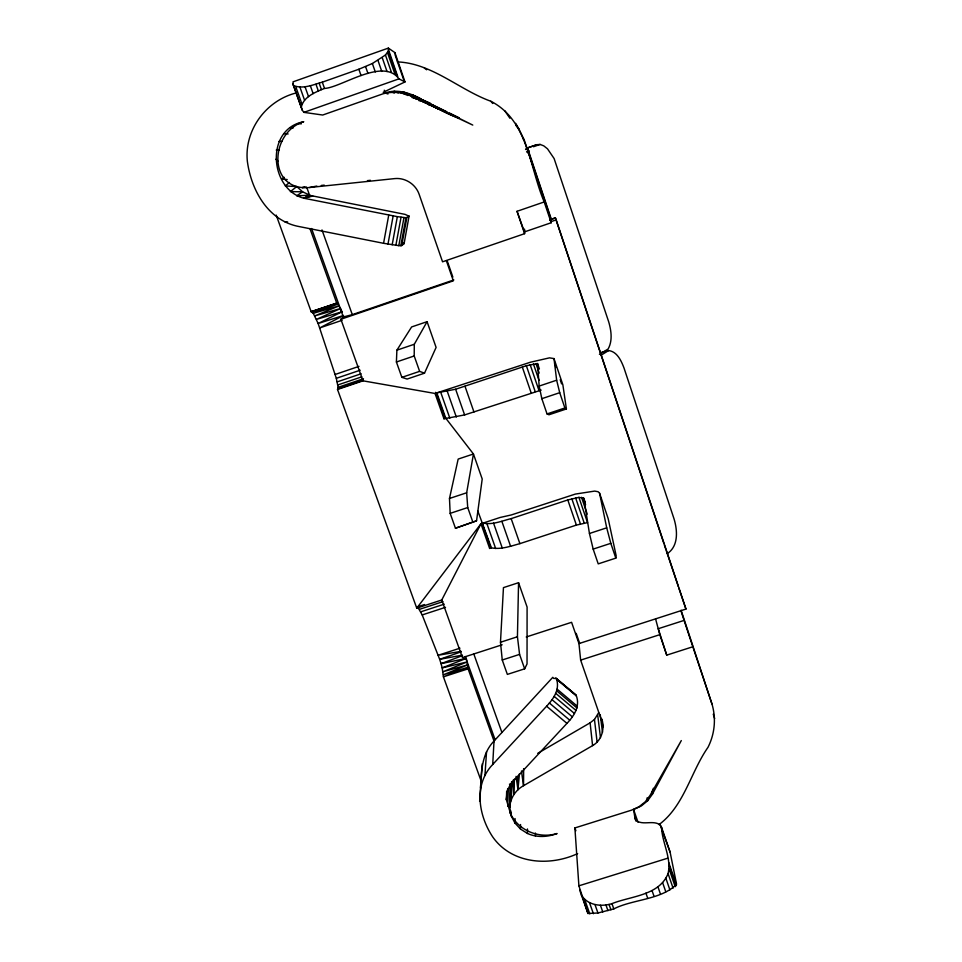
<?xml version="1.0" encoding="UTF-8"?>
<svg xmlns="http://www.w3.org/2000/svg" width="962" height="962" viewBox="0 0 962 962"><rect width="100%" height="100%" fill="white"/><g stroke="black" fill="none" stroke-linecap="round" stroke-linejoin="round"><path stroke-width="1.44" d="M510.485 785.004L509.824 807.214L510.557 813.72C518.578 830.759 539.333 838.972 557.094 833.525C547.594 837.12 536.88 837.77 527.477 833.477L527.477 828.979M510.606 790.656L510.618 784.896M523.653 768.626L523.544 785.701C515.668 789.994 510.197 798.183 509.824 807.214L510.545 783.994M424.495 373.184L419.636 371.356L414.201 355.976L414.297 344.264L427.08 321.681L436.099 347.414L424.495 373.184L407.13 379.052L401.863 377.357L396.404 362.001L396.885 350.18L411.616 326.948L427.08 321.681M527.477 833.477L520.502 829.052L520.55 824.542M520.502 829.052L514.971 823.075L515.055 818.566M524.663 668.831L519.576 654.388L517.436 636.76L518.554 582.695L503.451 587.626L500.48 642.255L502.248 659.992L507.359 674.398L524.663 668.831L527.032 663.948L527.092 607.046L518.554 582.695M514.971 823.075L511.243 815.956L511.315 812.986M511.123 791.87L511.303 784.583M581.325 894.925C587.409 905.362 601.31 907.058 611.964 903.643C630.735 896.031 659.211 895.718 668.061 873.58C671.765 858.092 662.072 842.724 661.543 827.248L660.221 824.963C653.114 819.744 643.289 825.709 636.195 820.526L634.992 818.313L633.585 809.523L641.197 806.036L647.618 800.817L652.404 794.215L681.3 740.572L649.987 795.502L645.213 801.827L638.924 806.817L631.529 810.16L574.891 827.933L578.896 885.822L587.926 913.467L597.955 912.998L613.816 908.91C632.142 899.338 661.7 899.867 676.551 884.162L670.105 852.14L661.543 827.248M506.661 791.221L506.409 799.843L511.243 815.956M507.78 806.336L508.309 788.756M289.466 182.503L285.305 185.943L296.765 186.568L302.585 191.799L310.618 195.539L405.086 214.382L409.175 216.258L405.964 217.749L397.354 216.654L303.8 198.22C269.504 189.129 264.899 128.92 303.751 121.705C269.564 132.155 267.099 191.534 309.548 187.506L394.877 178.583C405.363 177.561 415.62 184.283 419.095 194.168L442.556 261.808L524.591 233.682L524.687 230.676M512.361 781.384L510.87 800.733L511.507 781.962M550.456 220.057L550.06 218.939L551.202 222.739L524.446 231.914L524.555 229.088M514.466 779.028L513.648 794.732L513.347 779.881M577.645 853.607C549.386 866.69 511.832 864.092 492.736 836.964C478.487 815.535 473.364 784.643 492.712 764.489L494.023 741.053L552.789 677.32L553.643 678.414L556.313 678.414L576.07 695.141C580.543 705.952 574.158 715.896 566.943 723.376L512.999 781.433L509.102 786.94L506.854 793.217L506.409 799.843L507.72 788.515M494.023 741.053C478.354 757.286 482.022 780.903 479.617 801.37M484.932 775.552L486.544 751.731M441.931 599.939L416.762 608.152L337.518 389.466L338.119 387.325L336.315 378.306L318.145 323.509L313.251 313.299L311.171 311.688L276.19 215.091M480.471 788.131L482.251 763.864M521.44 770.959L523.544 785.701L592.58 745.622C601.683 740.512 604.761 729.208 602.032 719.54M681.108 610.233L711.916 703.847C716.281 718.313 714.814 733.85 707.996 747.318C690.716 772.041 684.162 805.928 659.042 824.578M516.053 776.382L517.965 789.61L519.456 773.701M477.849 511.062L491.414 547.859L490.524 547.33L481.854 522.727C491.522 525.553 501.767 520.911 511.159 518.614L567.796 499.951L578.908 497.366L587.517 522.606L576.394 525.096L519.889 543.638C510.69 546.127 501.046 549.759 491.414 547.859L489.646 548.448L489.898 545.815L481.746 522.679M458.886 117.977C434.283 110.474 410.509 86.412 383.056 93.795L322.703 115.031L303.884 112.362L302.296 110.197L293.434 85.45L293.025 81.842L388.347 48.1L394.913 52.621L404.99 81.926L383.225 92.292L387.999 93.999M578.908 497.366L583.874 498.352L589.441 533.489L593.169 549.098L598.22 563.876L615.824 558.128L616.149 555.699L608.176 518.638L599.567 493.181L598.123 491.738L594.684 491.089L575.384 494.071L511.315 514.947L500.108 517.472L480.964 523.785L416.762 608.152L417.027 606.998M293.434 85.45C302.681 89.454 313.155 84.74 322.306 82.167L358.85 69.252L372.366 63.516L385.449 55.014L388.347 51.094L388.347 48.1M472.979 522.438L467.724 507.551L466.666 492.784L473.448 453.992L458.165 459.078L449.482 498.472L450.168 513.359L455.447 528.222L476.551 520.815L482.215 479.016L473.448 453.992L445.767 418.205L436.844 392.869L455.627 389.237L526.358 365.716L537.542 363.54L539.165 386.075L541.834 398.677L547.041 413.925L548.953 414.778L566.402 408.958L562.854 384.764L553.992 358.585L549.506 357.852L530.399 362.229L435.052 393.47L362.999 380.832L337.518 389.466M653.318 788.275L652.404 794.215L651.839 791.281M492.712 764.489L546.596 706.216C553.607 698.785 560.257 689.213 556.313 678.414M409.09 216.053L404.1 243.639L401.695 245.575L398.809 245.659L383.573 243.302L388.744 215.079M387.975 244.12L393.157 215.921M392.171 244.817L397.354 216.654M395.863 245.346L401.046 217.232M398.809 245.659L403.98 217.604M400.793 245.731L405.964 217.749M401.695 245.575L406.854 217.665M301.262 107.455C303.343 96.705 315.404 92.184 324.519 88.432C341.113 87.686 383.153 57.035 398.953 78.86L404.99 81.926M419.276 100.962L419.516 99.519L411.976 97.499M541.173 390.103L464.622 414.923L443.987 418.807L444.528 417.003L436.652 394.624M537.746 753.33L590.115 722.823L594.468 719.456L598.689 712.614M587.926 913.467L588.047 911.567M394.564 53.295L394.913 52.621M362.999 380.832L340.885 319.276L343.326 316.979L352.308 314.634L453.836 279.93M667.255 553.667C678.775 546.055 677.501 530.218 673.965 518.65L623.977 367.905C621.236 360.786 617.171 351.611 608.633 350.553L601.406 352.369M284.115 177.248L281.842 179.16L287.205 179.545M296.765 186.568L290.368 191.618L302.585 191.799L296.681 195.815L309.56 195.214L306.734 187.325M601.19 355.146L608.633 350.553M599.434 354.341L608.116 349.002C612.77 340.668 611.243 330.495 608.669 321.741L554.1 158.514L547.498 148.821L543.783 145.863L540.115 144.444L536.748 144.709L526.13 148.364M309.56 195.214L303.8 198.22L312.758 196.056M342.123 311.748L316.45 319.384L340.668 308.465L314.778 315.885L339.309 305.808L313.251 313.299L338.179 304.004L312.013 311.856L337.277 303.03L311.171 311.688L337.277 303.03L342.123 311.748L318.145 323.509L343.566 315.44L319.721 327.934L342.123 320.274M455.447 528.222L476.551 520.815M310.618 195.539L303.8 198.22L311.688 195.815M494.252 741.678L468.097 668.843L466.293 658.393L442.195 667.893L443.41 676.815L481.385 781.649M526.948 148.148L536.748 144.709M462.518 655.627L441.053 663.648L442.195 667.893L467.171 661.928L443.013 671.716L467.76 664.874L443.422 674.771L468.073 667.231L443.41 676.815L468.097 668.843M296.536 92.857C266.318 100.288 244.168 129.906 247.342 161.195C251.166 190.091 268.013 220.671 298.893 226.515L383.573 243.302M303.884 112.362L398.953 78.86M461.267 651.791L439.67 659.319L441.053 663.648L466.293 658.393M525.553 149.471L528.198 148.557M533.489 146.729L540.115 144.444M529.244 150.854L526.599 151.768L529.401 153.968M524.591 233.682L517.039 211.303L544.215 201.948C529.569 167.773 528.174 120.274 490.824 101.25C459.379 89.899 431.938 63.191 397.378 61.905M549.819 219.745L555.387 217.845L556.156 219.877L685.954 609.066L578.956 643.578L580.651 660.124L601.923 721.464L602.994 726.911M549.927 220.021L555.387 217.845M550.685 221.765L556.156 219.877M340.885 319.276L453.342 280.832L446.332 260.582M396.885 350.18L414.297 344.264M335.137 374.471L358.97 366.378M336.315 378.306L360.161 370.226M337.241 381.866L361.111 373.785M396.404 362.001L414.201 355.976M337.854 384.944L361.76 376.851M338.119 387.325L363.48 378.739M337.999 388.864L363.42 380.267M401.863 377.357L419.636 371.356M539.165 386.075L556.649 380.206L553.992 358.585M541.834 398.677L559.716 392.688L556.649 380.206M547.041 413.925L564.898 407.972L566.402 408.958M449.482 498.472L466.666 492.784M450.168 513.359L467.724 507.551M589.441 533.489L606.709 527.837L599.567 493.181M593.169 549.098L610.81 543.326L606.709 527.837M424.531 604.545L417.616 606.806L422.198 614.934L439.67 659.319L462.361 655.146M419.6 609.295L442.989 601.647M420.851 611.796L444.216 604.172M422.198 614.934L445.526 607.323M459.944 648.196L438.179 655.254L461.099 651.346M500.48 642.255L517.436 636.76M502.152 644.78L462.469 657.623L441.762 599.987L480.964 523.785L489.646 548.448M526.238 636.988L571.596 622.306L578.956 643.578M502.248 659.992L519.576 654.388M692.844 646.765L684.078 620.406L658.248 628.715L666.726 655.134L692.844 646.765L711.916 703.847M580.651 660.124L659.824 634.667L655.567 618.867M578.896 885.822L667.616 858.236M304.738 186.977L302.164 187.626L306.144 187.097M420.033 98.22C409.271 93.013 397.09 88.708 385.257 93.013L384.283 90.212M309.548 187.506L316.835 186.051M321.272 185.45L324.242 185.137M367.448 180.628L370.418 180.315M276.238 150.096L279.196 150.024M278.908 141.414L281.902 141.45M283.718 133.778L288.131 133.958M428.872 104.942L432.888 105.207M284.692 221.705L287.614 221.897M290.344 127.693L293.278 127.898M298.34 123.605L301.31 123.87M414.153 98.04L419.516 99.519M435.666 392.316L444.552 417.544L445.767 418.205M414.153 98.112L418.193 99.471M391.654 91.979L394.36 93.013M394.119 91.186L398.292 92.833M400.445 92.436L408.044 95.515M403.186 91.763L430.17 103.102M419.54 99.928L438.54 108.718L419.54 99.928L424.939 102.501M453.463 115.62L458.886 118.134M408.862 95.13L472.775 125.084L411.808 94.721L446.765 111.736M427.633 103.8L438.419 108.971M449.446 113.035L458.862 117.617M576.07 695.141L555.675 678.102M403.355 243.013L404.1 243.639M424.35 68.049L426.695 69.781M546.596 706.216L566.943 723.376M556.565 679.196L576.358 695.947M557.106 689.141L577.26 706.18M556.806 690.92L577.02 708.008M555.808 693.386L576.058 710.497M554.148 696.356L574.446 713.503M551.96 699.639L572.282 716.798M549.374 703.006L569.72 720.165M275.89 159.211L278.03 161.255M516.065 125.601L518.771 128.728L524.206 139.923L551.082 220.37M490.824 101.25L492.736 103.487M523.015 138.468L524.206 139.923M481.842 523.448L490.524 547.33M504.689 110.642L509.908 118.254M515.668 123.34L518.771 128.728M670.105 852.14L660.221 824.963M517.039 211.303L524.446 231.914M321.981 229.93L352.308 314.634M473.797 653.956L501.911 732.503M311.556 228.511L343.326 316.979M465.235 656.529L495.081 739.67M309.956 228.595L336.664 302.946M509.487 784.078L511.387 789.381M304.99 86.64L308.537 96.645M594.973 904.593L597.955 912.998M299.904 87.061L304.569 100.192M589.49 902.669L593.41 913.72M295.755 86.664L301.936 104.052M584.607 899.266L589.802 913.9M292.857 83.658L302.296 110.197M579.689 890.175L587.65 912.565M436.051 392.664L444.961 417.953M435.052 393.47L443.987 418.807M322.306 82.167L324.519 88.432M611.964 903.643L613.816 908.91M319.168 83.225L321.416 89.598M609.03 904.424L610.918 909.787M315.957 84.211L318.338 90.933M605.952 904.977L607.948 910.629M574.891 827.933L575.889 830.747M310.317 85.666L313.131 93.615M600.42 905.266L602.789 911.952M447.318 391.438L456.313 417.039M493.53 523.1L502.26 548.003M440.861 392.676L449.819 418.169M486.952 523.737L495.658 548.532M358.85 69.252L361.039 75.529M645.923 893.133L647.763 898.412M464.995 386.291L473.965 412.025M511.159 518.614L519.889 543.638M455.627 389.237L464.622 414.923M501.863 521.332L510.606 546.32M633.585 809.523L637.998 822.233M634.992 818.313L635.93 821.019M372.366 63.516L375.3 71.982M657.972 886.904L660.437 894.011M365.584 66.643L367.953 73.449M652.056 890.644L654.04 896.356M388.528 49.796L397.751 76.551M668.71 862.517L676.478 885.064M388.347 51.094L396.597 75.024M669.203 865.632L676.154 885.786M387.518 52.669L394.757 73.677M669.119 869.035L675.216 886.711M385.449 55.014L391.438 72.342M668.061 873.58L673.087 888.166M382.227 57.648L387.037 71.561M665.86 878.21L669.901 889.898M377.982 60.45L381.77 71.404M662.602 882.611L665.788 891.81M447.462 261.532L452.861 277.104M576.19 633.333L579.605 643.193M395.045 54.69L404.136 81.097M533.417 363.913L539.009 380.315M530.146 364.658L538.997 390.572M575.613 497.871L584.211 523.063M526.358 365.716L535.197 391.594M571.825 498.749L580.423 523.905M522.294 367.003L531.144 392.857M567.796 499.951L576.394 525.096M685.954 609.066L678.823 588.022M559.716 392.688L564.898 407.972M610.81 543.326L615.824 558.128M583.874 498.352L585.305 502.585M537.542 363.54L539.405 369.023M583.188 497.619L585.593 504.653M535.942 363.528L539.201 373.112M581.493 497.282L587.241 514.141M659.824 634.667L666.726 655.134M554.629 363.311L556.024 367.424M560.209 379.762L561.592 383.874M678.366 586.64L666.245 550.517M544.215 201.948L551.202 222.739M663.864 543.398L555.471 218.121M664.333 544.829L665.764 549.098M527.501 147.944L551.286 219.156M527.2 148.052L550.998 219.288M680.904 610.726L684.078 620.406M713.263 714.213L714.658 718.482M647.077 797.883L647.618 800.817M489.898 545.815L490.007 546.644M601.551 718.542L601.923 721.464M600.228 714.574L602.501 732.431M597.715 715.115L600.48 737.638M594.468 719.456L597.101 742.135M590.115 722.823L592.58 745.622M517.688 776.394L517.965 789.61M535.377 833.044L535.413 836.05M510.81 784.234L510.87 800.733M510.569 810.834L510.557 813.72L510.642 810.81"/></g></svg>
